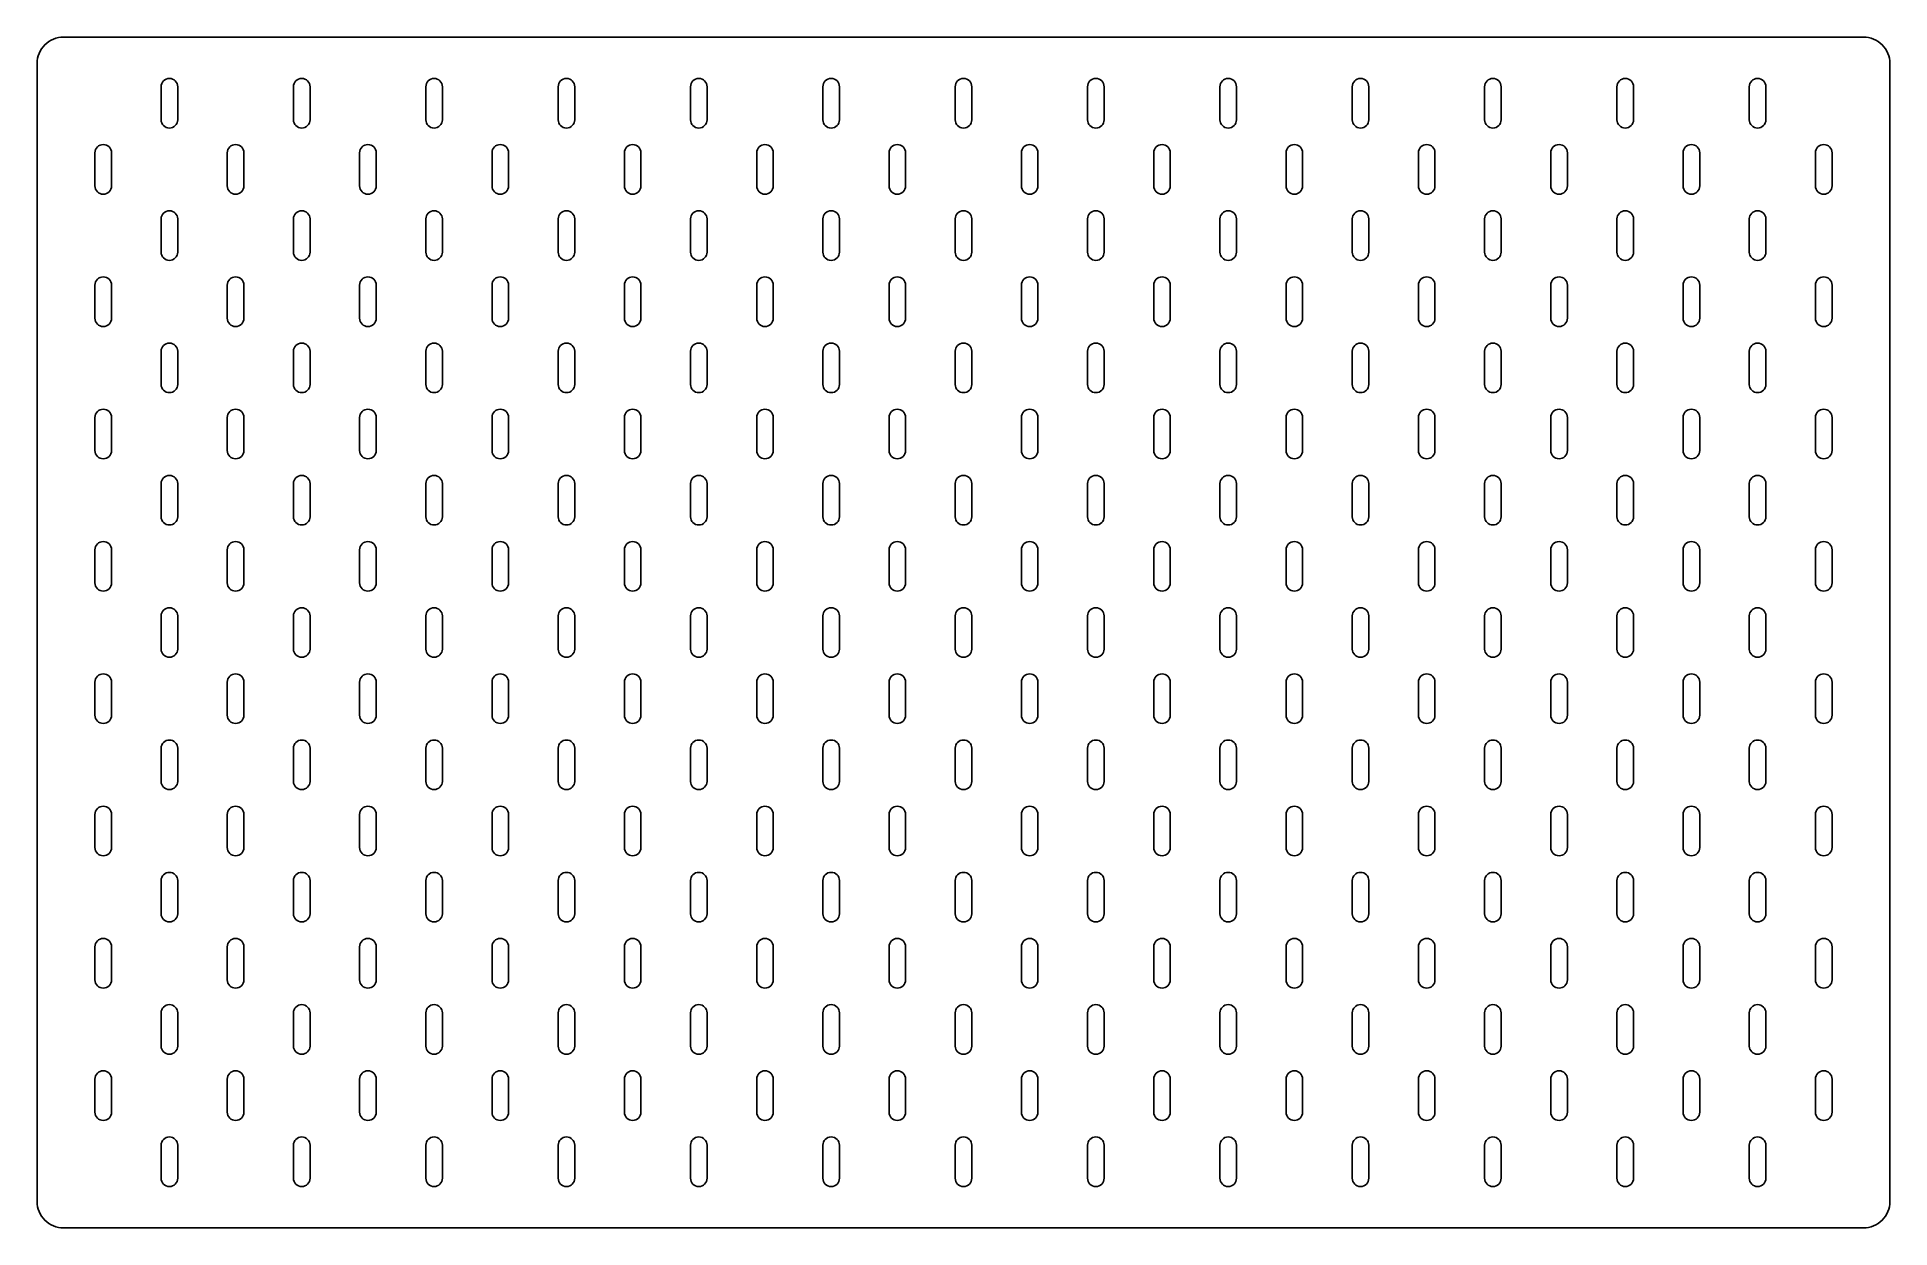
# Model space of a CAD drawing. Header units: millimetres. Extents: x 1300 to 1860, y 1300 to 1660.
import ezdxf

# ---------------------------------------------------------------- set-up
doc = ezdxf.new("R2010")
doc.units = ezdxf.units.MM
doc.layers.get('0').update_dxf_attribs({"linetype": 'CONTINUOUS'})

msp = doc.modelspace()

# ---------------------------------------------------------------- linework, layer by layer
for points in [[(1860, 1652, 0.414214), (1852, 1660), (1308, 1660, 0.414214), (1300, 1652), (1300, 1308, 0.414214), (1308, 1300), (1852, 1300, 0.414214), (1860, 1308)], [(1342.5, 1645), (1342.5, 1635, -1), (1337.5, 1635), (1337.5, 1645, -1)], [(1382.5, 1645), (1382.5, 1635, -1), (1377.5, 1635), (1377.5, 1645, -1)], [(1422.5, 1645), (1422.5, 1635, -1), (1417.5, 1635), (1417.5, 1645, -1)], [(1462.5, 1645), (1462.5, 1635, -1), (1457.5, 1635), (1457.5, 1645, -1)], [(1502.5, 1645), (1502.5, 1635, -1), (1497.5, 1635), (1497.5, 1645, -1)], [(1542.5, 1645), (1542.5, 1635, -1), (1537.5, 1635), (1537.5, 1645, -1)], [(1582.5, 1645), (1582.5, 1635, -1), (1577.5, 1635), (1577.5, 1645, -1)], [(1622.5, 1645), (1622.5, 1635, -1), (1617.5, 1635), (1617.5, 1645, -1)], [(1662.5, 1645), (1662.5, 1635, -1), (1657.5, 1635), (1657.5, 1645, -1)], [(1702.5, 1645), (1702.5, 1635, -1), (1697.5, 1635), (1697.5, 1645, -1)], [(1742.5, 1645), (1742.5, 1635, -1), (1737.5, 1635), (1737.5, 1645, -1)], [(1782.5, 1645), (1782.5, 1635, -1), (1777.5, 1635), (1777.5, 1645, -1)], [(1822.5, 1645), (1822.5, 1635, -1), (1817.5, 1635), (1817.5, 1645, -1)], [(1322.5, 1625), (1322.5, 1615, -1), (1317.5, 1615), (1317.5, 1625, -1)], [(1362.5, 1625), (1362.5, 1615, -1), (1357.5, 1615), (1357.5, 1625, -1)], [(1402.5, 1625), (1402.5, 1615, -1), (1397.5, 1615), (1397.5, 1625, -1)], [(1442.5, 1625), (1442.5, 1615, -1), (1437.5, 1615), (1437.5, 1625, -1)], [(1482.5, 1625), (1482.5, 1615, -1), (1477.5, 1615), (1477.5, 1625, -1)], [(1522.5, 1625), (1522.5, 1615, -1), (1517.5, 1615), (1517.5, 1625, -1)], [(1562.5, 1625), (1562.5, 1615, -1), (1557.5, 1615), (1557.5, 1625, -1)], [(1602.5, 1625), (1602.5, 1615, -1), (1597.5, 1615), (1597.5, 1625, -1)], [(1642.5, 1625), (1642.5, 1615, -1), (1637.5, 1615), (1637.5, 1625, -1)], [(1682.5, 1625), (1682.5, 1615, -1), (1677.5, 1615), (1677.5, 1625, -1)], [(1722.5, 1625), (1722.5, 1615, -1), (1717.5, 1615), (1717.5, 1625, -1)], [(1762.5, 1625), (1762.5, 1615, -1), (1757.5, 1615), (1757.5, 1625, -1)], [(1802.5, 1625), (1802.5, 1615, -1), (1797.5, 1615), (1797.5, 1625, -1)], [(1842.5, 1625), (1842.5, 1615, -1), (1837.5, 1615), (1837.5, 1625, -1)], [(1342.5, 1605), (1342.5, 1595, -1), (1337.5, 1595), (1337.5, 1605, -1)], [(1382.5, 1605), (1382.5, 1595, -1), (1377.5, 1595), (1377.5, 1605, -1)], [(1422.5, 1605), (1422.5, 1595, -1), (1417.5, 1595), (1417.5, 1605, -1)], [(1462.5, 1605), (1462.5, 1595, -1), (1457.5, 1595), (1457.5, 1605, -1)], [(1502.5, 1605), (1502.5, 1595, -1), (1497.5, 1595), (1497.5, 1605, -1)], [(1542.5, 1605), (1542.5, 1595, -1), (1537.5, 1595), (1537.5, 1605, -1)], [(1582.5, 1605), (1582.5, 1595, -1), (1577.5, 1595), (1577.5, 1605, -1)], [(1622.5, 1605), (1622.5, 1595, -1), (1617.5, 1595), (1617.5, 1605, -1)], [(1662.5, 1605), (1662.5, 1595, -1), (1657.5, 1595), (1657.5, 1605, -1)], [(1702.5, 1605), (1702.5, 1595, -1), (1697.5, 1595), (1697.5, 1605, -1)], [(1742.5, 1605), (1742.5, 1595, -1), (1737.5, 1595), (1737.5, 1605, -1)], [(1782.5, 1605), (1782.5, 1595, -1), (1777.5, 1595), (1777.5, 1605, -1)], [(1822.5, 1605), (1822.5, 1595, -1), (1817.5, 1595), (1817.5, 1605, -1)], [(1322.5, 1585), (1322.5, 1575, -1), (1317.5, 1575), (1317.5, 1585, -1)], [(1362.5, 1585), (1362.5, 1575, -1), (1357.5, 1575), (1357.5, 1585, -1)], [(1402.5, 1585), (1402.5, 1575, -1), (1397.5, 1575), (1397.5, 1585, -1)], [(1442.5, 1585), (1442.5, 1575, -1), (1437.5, 1575), (1437.5, 1585, -1)], [(1482.5, 1585), (1482.5, 1575, -1), (1477.5, 1575), (1477.5, 1585, -1)], [(1522.5, 1585), (1522.5, 1575, -1), (1517.5, 1575), (1517.5, 1585, -1)], [(1562.5, 1585), (1562.5, 1575, -1), (1557.5, 1575), (1557.5, 1585, -1)], [(1602.5, 1585), (1602.5, 1575, -1), (1597.5, 1575), (1597.5, 1585, -1)], [(1642.5, 1585), (1642.5, 1575, -1), (1637.5, 1575), (1637.5, 1585, -1)], [(1682.5, 1585), (1682.5, 1575, -1), (1677.5, 1575), (1677.5, 1585, -1)], [(1722.5, 1585), (1722.5, 1575, -1), (1717.5, 1575), (1717.5, 1585, -1)], [(1762.5, 1585), (1762.5, 1575, -1), (1757.5, 1575), (1757.5, 1585, -1)], [(1802.5, 1585), (1802.5, 1575, -1), (1797.5, 1575), (1797.5, 1585, -1)], [(1842.5, 1585), (1842.5, 1575, -1), (1837.5, 1575), (1837.5, 1585, -1)], [(1342.5, 1565), (1342.5, 1555, -1), (1337.5, 1555), (1337.5, 1565, -1)], [(1382.5, 1565), (1382.5, 1555, -1), (1377.5, 1555), (1377.5, 1565, -1)], [(1422.5, 1565), (1422.5, 1555, -1), (1417.5, 1555), (1417.5, 1565, -1)], [(1462.5, 1565), (1462.5, 1555, -1), (1457.5, 1555), (1457.5, 1565, -1)], [(1502.5, 1565), (1502.5, 1555, -1), (1497.5, 1555), (1497.5, 1565, -1)], [(1542.5, 1565), (1542.5, 1555, -1), (1537.5, 1555), (1537.5, 1565, -1)], [(1582.5, 1565), (1582.5, 1555, -1), (1577.5, 1555), (1577.5, 1565, -1)], [(1622.5, 1565), (1622.5, 1555, -1), (1617.5, 1555), (1617.5, 1565, -1)], [(1662.5, 1565), (1662.5, 1555, -1), (1657.5, 1555), (1657.5, 1565, -1)], [(1702.5, 1565), (1702.5, 1555, -1), (1697.5, 1555), (1697.5, 1565, -1)], [(1742.5, 1565), (1742.5, 1555, -1), (1737.5, 1555), (1737.5, 1565, -1)], [(1782.5, 1565), (1782.5, 1555, -1), (1777.5, 1555), (1777.5, 1565, -1)], [(1822.5, 1565), (1822.5, 1555, -1), (1817.5, 1555), (1817.5, 1565, -1)], [(1322.5, 1545), (1322.5, 1535, -1), (1317.5, 1535), (1317.5, 1545, -1)], [(1362.5, 1545), (1362.5, 1535, -1), (1357.5, 1535), (1357.5, 1545, -1)], [(1402.5, 1545), (1402.5, 1535, -1), (1397.5, 1535), (1397.5, 1545, -1)], [(1442.5, 1545), (1442.5, 1535, -1), (1437.5, 1535), (1437.5, 1545, -1)], [(1482.5, 1545), (1482.5, 1535, -1), (1477.5, 1535), (1477.5, 1545, -1)], [(1522.5, 1545), (1522.5, 1535, -1), (1517.5, 1535), (1517.5, 1545, -1)], [(1562.5, 1545), (1562.5, 1535, -1), (1557.5, 1535), (1557.5, 1545, -1)], [(1602.5, 1545), (1602.5, 1535, -1), (1597.5, 1535), (1597.5, 1545, -1)], [(1642.5, 1545), (1642.5, 1535, -1), (1637.5, 1535), (1637.5, 1545, -1)], [(1682.5, 1545), (1682.5, 1535, -1), (1677.5, 1535), (1677.5, 1545, -1)], [(1722.5, 1545), (1722.5, 1535, -1), (1717.5, 1535), (1717.5, 1545, -1)], [(1762.5, 1545), (1762.5, 1535, -1), (1757.5, 1535), (1757.5, 1545, -1)], [(1802.5, 1545), (1802.5, 1535, -1), (1797.5, 1535), (1797.5, 1545, -1)], [(1842.5, 1545), (1842.5, 1535, -1), (1837.5, 1535), (1837.5, 1545, -1)], [(1342.5, 1525), (1342.5, 1515, -1), (1337.5, 1515), (1337.5, 1525, -1)], [(1382.5, 1525), (1382.5, 1515, -1), (1377.5, 1515), (1377.5, 1525, -1)], [(1422.5, 1525), (1422.5, 1515, -1), (1417.5, 1515), (1417.5, 1525, -1)], [(1462.5, 1525), (1462.5, 1515, -1), (1457.5, 1515), (1457.5, 1525, -1)], [(1502.5, 1525), (1502.5, 1515, -1), (1497.5, 1515), (1497.5, 1525, -1)], [(1542.5, 1525), (1542.5, 1515, -1), (1537.5, 1515), (1537.5, 1525, -1)], [(1582.5, 1525), (1582.5, 1515, -1), (1577.5, 1515), (1577.5, 1525, -1)], [(1622.5, 1525), (1622.5, 1515, -1), (1617.5, 1515), (1617.5, 1525, -1)], [(1662.5, 1525), (1662.5, 1515, -1), (1657.5, 1515), (1657.5, 1525, -1)], [(1702.5, 1525), (1702.5, 1515, -1), (1697.5, 1515), (1697.5, 1525, -1)], [(1742.5, 1525), (1742.5, 1515, -1), (1737.5, 1515), (1737.5, 1525, -1)], [(1782.5, 1525), (1782.5, 1515, -1), (1777.5, 1515), (1777.5, 1525, -1)], [(1822.5, 1525), (1822.5, 1515, -1), (1817.5, 1515), (1817.5, 1525, -1)], [(1322.5, 1505), (1322.5, 1495, -1), (1317.5, 1495), (1317.5, 1505, -1)], [(1362.5, 1505), (1362.5, 1495, -1), (1357.5, 1495), (1357.5, 1505, -1)], [(1402.5, 1505), (1402.5, 1495, -1), (1397.5, 1495), (1397.5, 1505, -1)], [(1442.5, 1505), (1442.5, 1495, -1), (1437.5, 1495), (1437.5, 1505, -1)], [(1482.5, 1505), (1482.5, 1495, -1), (1477.5, 1495), (1477.5, 1505, -1)], [(1522.5, 1505), (1522.5, 1495, -1), (1517.5, 1495), (1517.5, 1505, -1)], [(1562.5, 1505), (1562.5, 1495, -1), (1557.5, 1495), (1557.5, 1505, -1)], [(1602.5, 1505), (1602.5, 1495, -1), (1597.5, 1495), (1597.5, 1505, -1)], [(1642.5, 1505), (1642.5, 1495, -1), (1637.5, 1495), (1637.5, 1505, -1)], [(1682.5, 1505), (1682.5, 1495, -1), (1677.5, 1495), (1677.5, 1505, -1)], [(1722.5, 1505), (1722.5, 1495, -1), (1717.5, 1495), (1717.5, 1505, -1)], [(1762.5, 1505), (1762.5, 1495, -1), (1757.5, 1495), (1757.5, 1505, -1)], [(1802.5, 1505), (1802.5, 1495, -1), (1797.5, 1495), (1797.5, 1505, -1)], [(1842.5, 1505), (1842.5, 1495, -1), (1837.5, 1495), (1837.5, 1505, -1)], [(1342.5, 1485), (1342.5, 1475, -1), (1337.5, 1475), (1337.5, 1485, -1)], [(1382.5, 1485), (1382.5, 1475, -1), (1377.5, 1475), (1377.5, 1485, -1)], [(1422.5, 1485), (1422.5, 1475, -1), (1417.5, 1475), (1417.5, 1485, -1)], [(1462.5, 1485), (1462.5, 1475, -1), (1457.5, 1475), (1457.5, 1485, -1)], [(1502.5, 1485), (1502.5, 1475, -1), (1497.5, 1475), (1497.5, 1485, -1)], [(1542.5, 1485), (1542.5, 1475, -1), (1537.5, 1475), (1537.5, 1485, -1)], [(1582.5, 1485), (1582.5, 1475, -1), (1577.5, 1475), (1577.5, 1485, -1)], [(1622.5, 1485), (1622.5, 1475, -1), (1617.5, 1475), (1617.5, 1485, -1)], [(1662.5, 1485), (1662.5, 1475, -1), (1657.5, 1475), (1657.5, 1485, -1)], [(1702.5, 1485), (1702.5, 1475, -1), (1697.5, 1475), (1697.5, 1485, -1)], [(1742.5, 1485), (1742.5, 1475, -1), (1737.5, 1475), (1737.5, 1485, -1)], [(1782.5, 1485), (1782.5, 1475, -1), (1777.5, 1475), (1777.5, 1485, -1)], [(1822.5, 1485), (1822.5, 1475, -1), (1817.5, 1475), (1817.5, 1485, -1)], [(1322.5, 1465), (1322.5, 1455, -1), (1317.5, 1455), (1317.5, 1465, -1)], [(1362.5, 1465), (1362.5, 1455, -1), (1357.5, 1455), (1357.5, 1465, -1)], [(1402.5, 1465), (1402.5, 1455, -1), (1397.5, 1455), (1397.5, 1465, -1)], [(1442.5, 1465), (1442.5, 1455, -1), (1437.5, 1455), (1437.5, 1465, -1)], [(1482.5, 1465), (1482.5, 1455, -1), (1477.5, 1455), (1477.5, 1465, -1)], [(1522.5, 1465), (1522.5, 1455, -1), (1517.5, 1455), (1517.5, 1465, -1)], [(1562.5, 1465), (1562.5, 1455, -1), (1557.5, 1455), (1557.5, 1465, -1)], [(1602.5, 1465), (1602.5, 1455, -1), (1597.5, 1455), (1597.5, 1465, -1)], [(1642.5, 1465), (1642.5, 1455, -1), (1637.5, 1455), (1637.5, 1465, -1)], [(1682.5, 1465), (1682.5, 1455, -1), (1677.5, 1455), (1677.5, 1465, -1)], [(1722.5, 1465), (1722.5, 1455, -1), (1717.5, 1455), (1717.5, 1465, -1)], [(1762.5, 1465), (1762.5, 1455, -1), (1757.5, 1455), (1757.5, 1465, -1)], [(1802.5, 1465), (1802.5, 1455, -1), (1797.5, 1455), (1797.5, 1465, -1)], [(1842.5, 1465), (1842.5, 1455, -1), (1837.5, 1455), (1837.5, 1465, -1)], [(1342.5, 1445), (1342.5, 1435, -1), (1337.5, 1435), (1337.5, 1445, -1)], [(1382.5, 1445), (1382.5, 1435, -1), (1377.5, 1435), (1377.5, 1445, -1)], [(1422.5, 1445), (1422.5, 1435, -1), (1417.5, 1435), (1417.5, 1445, -1)], [(1462.5, 1445), (1462.5, 1435, -1), (1457.5, 1435), (1457.5, 1445, -1)], [(1502.5, 1445), (1502.5, 1435, -1), (1497.5, 1435), (1497.5, 1445, -1)], [(1542.5, 1445), (1542.5, 1435, -1), (1537.5, 1435), (1537.5, 1445, -1)], [(1582.5, 1445), (1582.5, 1435, -1), (1577.5, 1435), (1577.5, 1445, -1)], [(1622.5, 1445), (1622.5, 1435, -1), (1617.5, 1435), (1617.5, 1445, -1)], [(1662.5, 1445), (1662.5, 1435, -1), (1657.5, 1435), (1657.5, 1445, -1)], [(1702.5, 1445), (1702.5, 1435, -1), (1697.5, 1435), (1697.5, 1445, -1)], [(1742.5, 1445), (1742.5, 1435, -1), (1737.5, 1435), (1737.5, 1445, -1)], [(1782.5, 1445), (1782.5, 1435, -1), (1777.5, 1435), (1777.5, 1445, -1)], [(1822.5, 1445), (1822.5, 1435, -1), (1817.5, 1435), (1817.5, 1445, -1)], [(1322.5, 1425), (1322.5, 1415, -1), (1317.5, 1415), (1317.5, 1425, -1)], [(1362.5, 1425), (1362.5, 1415, -1), (1357.5, 1415), (1357.5, 1425, -1)], [(1402.5, 1425), (1402.5, 1415, -1), (1397.5, 1415), (1397.5, 1425, -1)], [(1442.5, 1425), (1442.5, 1415, -1), (1437.5, 1415), (1437.5, 1425, -1)], [(1482.5, 1425), (1482.5, 1415, -1), (1477.5, 1415), (1477.5, 1425, -1)], [(1522.5, 1425), (1522.5, 1415, -1), (1517.5, 1415), (1517.5, 1425, -1)], [(1562.5, 1425), (1562.5, 1415, -1), (1557.5, 1415), (1557.5, 1425, -1)], [(1602.5, 1425), (1602.5, 1415, -1), (1597.5, 1415), (1597.5, 1425, -1)], [(1642.5, 1425), (1642.5, 1415, -1), (1637.5, 1415), (1637.5, 1425, -1)], [(1682.5, 1425), (1682.5, 1415, -1), (1677.5, 1415), (1677.5, 1425, -1)], [(1722.5, 1425), (1722.5, 1415, -1), (1717.5, 1415), (1717.5, 1425, -1)], [(1762.5, 1425), (1762.5, 1415, -1), (1757.5, 1415), (1757.5, 1425, -1)], [(1802.5, 1425), (1802.5, 1415, -1), (1797.5, 1415), (1797.5, 1425, -1)], [(1842.5, 1425), (1842.5, 1415, -1), (1837.5, 1415), (1837.5, 1425, -1)], [(1342.5, 1405), (1342.5, 1395, -1), (1337.5, 1395), (1337.5, 1405, -1)], [(1382.5, 1405), (1382.5, 1395, -1), (1377.5, 1395), (1377.5, 1405, -1)], [(1422.5, 1405), (1422.5, 1395, -1), (1417.5, 1395), (1417.5, 1405, -1)], [(1462.5, 1405), (1462.5, 1395, -1), (1457.5, 1395), (1457.5, 1405, -1)], [(1502.5, 1405), (1502.5, 1395, -1), (1497.5, 1395), (1497.5, 1405, -1)], [(1542.5, 1405), (1542.5, 1395, -1), (1537.5, 1395), (1537.5, 1405, -1)], [(1582.5, 1405), (1582.5, 1395, -1), (1577.5, 1395), (1577.5, 1405, -1)], [(1622.5, 1405), (1622.5, 1395, -1), (1617.5, 1395), (1617.5, 1405, -1)], [(1662.5, 1405), (1662.5, 1395, -1), (1657.5, 1395), (1657.5, 1405, -1)], [(1702.5, 1405), (1702.5, 1395, -1), (1697.5, 1395), (1697.5, 1405, -1)], [(1742.5, 1405), (1742.5, 1395, -1), (1737.5, 1395), (1737.5, 1405, -1)], [(1782.5, 1405), (1782.5, 1395, -1), (1777.5, 1395), (1777.5, 1405, -1)], [(1822.5, 1405), (1822.5, 1395, -1), (1817.5, 1395), (1817.5, 1405, -1)], [(1322.5, 1385), (1322.5, 1375, -1), (1317.5, 1375), (1317.5, 1385, -1)], [(1362.5, 1385), (1362.5, 1375, -1), (1357.5, 1375), (1357.5, 1385, -1)], [(1402.5, 1385), (1402.5, 1375, -1), (1397.5, 1375), (1397.5, 1385, -1)], [(1442.5, 1385), (1442.5, 1375, -1), (1437.5, 1375), (1437.5, 1385, -1)], [(1482.5, 1385), (1482.5, 1375, -1), (1477.5, 1375), (1477.5, 1385, -1)], [(1522.5, 1385), (1522.5, 1375, -1), (1517.5, 1375), (1517.5, 1385, -1)], [(1562.5, 1385), (1562.5, 1375, -1), (1557.5, 1375), (1557.5, 1385, -1)], [(1602.5, 1385), (1602.5, 1375, -1), (1597.5, 1375), (1597.5, 1385, -1)], [(1642.5, 1385), (1642.5, 1375, -1), (1637.5, 1375), (1637.5, 1385, -1)], [(1682.5, 1385), (1682.5, 1375, -1), (1677.5, 1375), (1677.5, 1385, -1)], [(1722.5, 1385), (1722.5, 1375, -1), (1717.5, 1375), (1717.5, 1385, -1)], [(1762.5, 1385), (1762.5, 1375, -1), (1757.5, 1375), (1757.5, 1385, -1)], [(1802.5, 1385), (1802.5, 1375, -1), (1797.5, 1375), (1797.5, 1385, -1)], [(1842.5, 1385), (1842.5, 1375, -1), (1837.5, 1375), (1837.5, 1385, -1)], [(1342.5, 1365), (1342.5, 1355, -1), (1337.5, 1355), (1337.5, 1365, -1)], [(1382.5, 1365), (1382.5, 1355, -1), (1377.5, 1355), (1377.5, 1365, -1)], [(1422.5, 1365), (1422.5, 1355, -1), (1417.5, 1355), (1417.5, 1365, -1)], [(1462.5, 1365), (1462.5, 1355, -1), (1457.5, 1355), (1457.5, 1365, -1)], [(1502.5, 1365), (1502.5, 1355, -1), (1497.5, 1355), (1497.5, 1365, -1)], [(1542.5, 1365), (1542.5, 1355, -1), (1537.5, 1355), (1537.5, 1365, -1)], [(1582.5, 1365), (1582.5, 1355, -1), (1577.5, 1355), (1577.5, 1365, -1)], [(1622.5, 1365), (1622.5, 1355, -1), (1617.5, 1355), (1617.5, 1365, -1)], [(1662.5, 1365), (1662.5, 1355, -1), (1657.5, 1355), (1657.5, 1365, -1)], [(1702.5, 1365), (1702.5, 1355, -1), (1697.5, 1355), (1697.5, 1365, -1)], [(1742.5, 1365), (1742.5, 1355, -1), (1737.5, 1355), (1737.5, 1365, -1)], [(1782.5, 1365), (1782.5, 1355, -1), (1777.5, 1355), (1777.5, 1365, -1)], [(1822.5, 1365), (1822.5, 1355, -1), (1817.5, 1355), (1817.5, 1365, -1)], [(1322.5, 1345), (1322.5, 1335, -1), (1317.5, 1335), (1317.5, 1345, -1)], [(1362.5, 1345), (1362.5, 1335, -1), (1357.5, 1335), (1357.5, 1345, -1)], [(1402.5, 1345), (1402.5, 1335, -1), (1397.5, 1335), (1397.5, 1345, -1)], [(1442.5, 1345), (1442.5, 1335, -1), (1437.5, 1335), (1437.5, 1345, -1)], [(1482.5, 1345), (1482.5, 1335, -1), (1477.5, 1335), (1477.5, 1345, -1)], [(1522.5, 1345), (1522.5, 1335, -1), (1517.5, 1335), (1517.5, 1345, -1)], [(1562.5, 1345), (1562.5, 1335, -1), (1557.5, 1335), (1557.5, 1345, -1)], [(1602.5, 1345), (1602.5, 1335, -1), (1597.5, 1335), (1597.5, 1345, -1)], [(1642.5, 1345), (1642.5, 1335, -1), (1637.5, 1335), (1637.5, 1345, -1)], [(1682.5, 1345), (1682.5, 1335, -1), (1677.5, 1335), (1677.5, 1345, -1)], [(1722.5, 1345), (1722.5, 1335, -1), (1717.5, 1335), (1717.5, 1345, -1)], [(1762.5, 1345), (1762.5, 1335, -1), (1757.5, 1335), (1757.5, 1345, -1)], [(1802.5, 1345), (1802.5, 1335, -1), (1797.5, 1335), (1797.5, 1345, -1)], [(1842.5, 1345), (1842.5, 1335, -1), (1837.5, 1335), (1837.5, 1345, -1)], [(1342.5, 1325), (1342.5, 1315, -1), (1337.5, 1315), (1337.5, 1325, -1)], [(1382.5, 1325), (1382.5, 1315, -1), (1377.5, 1315), (1377.5, 1325, -1)], [(1422.5, 1325), (1422.5, 1315, -1), (1417.5, 1315), (1417.5, 1325, -1)], [(1462.5, 1325), (1462.5, 1315, -1), (1457.5, 1315), (1457.5, 1325, -1)], [(1502.5, 1325), (1502.5, 1315, -1), (1497.5, 1315), (1497.5, 1325, -1)], [(1542.5, 1325), (1542.5, 1315, -1), (1537.5, 1315), (1537.5, 1325, -1)], [(1582.5, 1325), (1582.5, 1315, -1), (1577.5, 1315), (1577.5, 1325, -1)], [(1622.5, 1325), (1622.5, 1315, -1), (1617.5, 1315), (1617.5, 1325, -1)], [(1662.5, 1325), (1662.5, 1315, -1), (1657.5, 1315), (1657.5, 1325, -1)], [(1702.5, 1325), (1702.5, 1315, -1), (1697.5, 1315), (1697.5, 1325, -1)], [(1742.5, 1325), (1742.5, 1315, -1), (1737.5, 1315), (1737.5, 1325, -1)], [(1782.5, 1325), (1782.5, 1315, -1), (1777.5, 1315), (1777.5, 1325, -1)], [(1822.5, 1325), (1822.5, 1315, -1), (1817.5, 1315), (1817.5, 1325, -1)]]:
    msp.add_lwpolyline(points, format="xyb", close=True)

doc.saveas('drawing.dxf')
